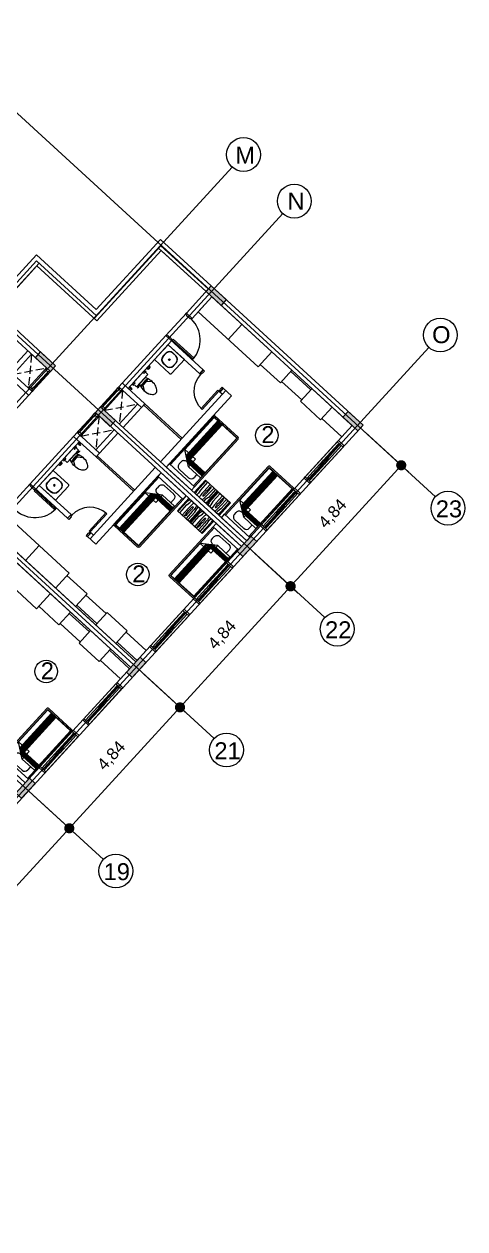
# Model space of a CAD drawing. Header units: metres. Extents: x 750 to 3116, y -341 to 1465.
# Drawn here: x 1652.26 to 1665.27, y 888.63 to 924.18 of the extents above; entities that cross this region are included whole.
import ezdxf
from ezdxf.enums import TextEntityAlignment as Align

# ---------------------------------------------------------------- set-up
doc = ezdxf.new("R2010")
doc.units = ezdxf.units.M
doc.linetypes.add('ACAD_ISO02W100', pattern=[15, 12, -3])
for name, color, linetype, lineweight in [('A-Door', 254, 'Continuous', 5), ('Bathroom Door', 252, 'Continuous', 5), ('Bathroom fur', 252, 'Continuous', 5), ('Centre Line', 7, 'Continuous', 13), ('Column', 50, 'Continuous', 20), ('Cutout', 153, 'Continuous', 5), ('Door', 253, 'Continuous', 5), ('Furniture', 44, 'Continuous', 5), ('GUIDE LINE', 7, 'Continuous', 5), ('Hatch', 251, 'Continuous', 5), ('Hidden line', 251, 'Continuous', 5), ('Inverted beam', 252, 'Continuous', 5), ('Railing', 190, 'Continuous', 5), ('S-DIM', 30, 'Continuous', 13), ('Wall ext', 20, 'Continuous', 18), ('WINDOW', 33, 'Continuous', 5)]:
    doc.layers.add(name, color=color, linetype=linetype, lineweight=lineweight)
doc.layers.add('Text', color=7, linetype='Continuous')
doc.styles.get("Standard").update_dxf_attribs({"font": 'arial.ttf'})
doc.styles.add('TEXT-DET', font='simplex.shx', dxfattribs={"width": 0.7})
doc.dimstyles.new('ISO-25', dxfattribs={"dimtxt": 2, "dimasz": 2, "dimexe": 1.25, "dimexo": 0.625, "dimgap": 1.5, "dimtad": 1, "dimtxsty": 'Standard', "dimblk": 'DOT', "dimcen": 1.5, "dimadec": 0, "dimazin": 0, "dimtfac": 1, "dimtmove": 0, "dimatfit": 3, "dimfxl": 0, "dimarcsym": 0})

# ---------------------------------------------------------------- blocks, each defined once
blk = doc.blocks.new('Water Closet')
at = {"layer": 'Bathroom fur', "linetype": 'ByBlock'}
for p, q in [((1886.152, 447.554), (1886.027, 447.644)), ((1886.152, 447.379), (1886.152, 447.554)), ((1886.217, 447.662), (1886.217, 447.713)), ((1886.239, 447.713), (1886.217, 447.713)), ((1886.217, 447.662), (1886.232, 447.625)), ((1886.232, 447.625), (1886.239, 447.625)), ((1886.239, 447.608), (1886.239, 447.713)), ((1886.239, 447.666), (1886.264, 447.666)), ((1886.239, 447.608), (1886.264, 447.608)), ((1886.256, 447.343), (1886.256, 447.59)), ((1886.264, 447.23), (1886.264, 447.703)), ((1886.407, 447.713), (1886.274, 447.713)), ((1886.39, 447.724), (1886.365, 447.724)), ((1886.365, 447.724), (1886.365, 447.715)), ((1886.39, 447.715), (1886.365, 447.715)), ((1886.387, 447.744), (1886.368, 447.744)), ((1886.368, 447.744), (1886.368, 447.724)), ((1886.387, 447.744), (1886.387, 447.724)), ((1886.39, 447.724), (1886.39, 447.715)), ((1886.416, 447.23), (1886.416, 447.703)), ((1886.152, 447.379), (1886.027, 447.288)), ((1886.407, 447.22), (1886.274, 447.22)), ((1886.365, 447.208), (1886.365, 447.218)), ((1886.39, 447.218), (1886.365, 447.218)), ((1886.39, 447.208), (1886.365, 447.208)), ((1886.368, 447.189), (1886.368, 447.208)), ((1886.387, 447.189), (1886.368, 447.189)), ((1886.387, 447.189), (1886.387, 447.208)), ((1886.39, 447.208), (1886.39, 447.218))]:
    blk.add_line(p, q, dxfattribs=at)
at = {"layer": 'Bathroom fur', "linetype": 'Continuous', "lineweight": -3}
for p, q in [((1886.331, 447.871), (1886.35, 447.871)), ((1886.331, 447.851), (1886.35, 447.851)), ((1886.364, 447.861), (1886.346, 447.861)), ((1886.364, 447.861), (1886.349, 447.87)), ((1886.364, 447.861), (1886.349, 447.853)), ((1886.364, 447.861), (1886.355, 447.877)), ((1886.364, 447.861), (1886.355, 447.846)), ((1886.364, 447.861), (1886.364, 447.879)), ((1886.364, 447.861), (1886.364, 447.879)), ((1886.364, 447.861), (1886.364, 447.879)), ((1886.364, 447.861), (1886.364, 447.879)), ((1886.364, 447.861), (1886.364, 447.879)), ((1886.364, 447.861), (1886.364, 447.879)), ((1886.364, 447.861), (1886.364, 447.879)), ((1886.364, 447.861), (1886.364, 447.879)), ((1886.364, 447.861), (1886.364, 447.879)), ((1886.364, 447.861), (1886.364, 447.879)), ((1886.364, 447.861), (1886.364, 447.879)), ((1886.364, 447.861), (1886.364, 447.879)), ((1886.364, 447.861), (1886.373, 447.877)), ((1886.364, 447.861), (1886.379, 447.87)), ((1886.364, 447.861), (1886.381, 447.861)), ((1886.364, 447.861), (1886.379, 447.853)), ((1886.364, 447.861), (1886.373, 447.846)), ((1886.364, 447.861), (1886.364, 447.844)), ((1886.378, 447.871), (1886.416, 447.871)), ((1886.378, 447.851), (1886.416, 447.851)), ((1886.416, 447.851), (1886.416, 447.871))]:
    blk.add_line(p, q, dxfattribs=at)
at = {"layer": 'Bathroom fur'}
for p, q in [((1886.356, 447.031), (1886.356, 447.081)), ((1886.366, 447.031), (1886.366, 447.081)), ((1886.416, 447.106), (1886.381, 447.106)), ((1886.416, 447.096), (1886.381, 447.096)), ((1886.416, 447.016), (1886.381, 447.016)), ((1886.416, 447.006), (1886.381, 447.006))]:
    blk.add_line(p, q, dxfattribs=at)
at = {"layer": 'Bathroom fur', "linetype": 'Continuous', "lineweight": -3}
blk.add_circle((1886.364, 447.861), 0.0175, dxfattribs=at)
at = {"layer": 'Bathroom fur', "linetype": 'ByBlock'}
for centre in [(1886.378, 447.669), (1886.378, 447.264)]:
    blk.add_circle(centre, 0.0123, dxfattribs=at)
for centre, radius, start, end in [((1885.835, 447.467), 0.119, 126.3794, 233.6206), ((1886.035, 447.208), 0.446, 109.2942, 127.2549), ((1886.017, 447.095), 0.55, 64.2321, 103.6755), ((1884.672, 447.479), 1.501, 353.4552, 5.5271), ((1885.552, 447.472), 0.65, 345.9276, 13.0204), ((1886.274, 447.703), 0.00987, 90, 180), ((1886.407, 447.703), 0.00987, 0, 90), ((1886.041, 447.728), 0.451, 232.2382, 250.1051), ((1886.017, 447.838), 0.55, 256.3245, 295.7679), ((1886.274, 447.23), 0.00987, 180, 270), ((1886.407, 447.23), 0.00987, 270, 0)]:
    blk.add_arc(centre, radius, start, end, dxfattribs=at)
at = {"layer": 'Bathroom fur', "linetype": 'Continuous', "lineweight": -3}
blk.add_arc((1886.331, 447.861), 0.01, 90.002, 270, dxfattribs=at)
at = {"layer": 'Bathroom fur'}
for centre, radius, start, end in [((1886.381, 447.081), 0.025, 90, 180), ((1886.381, 447.031), 0.025, 180, 270), ((1886.381, 447.081), 0.015, 90, 180), ((1886.381, 447.031), 0.015, 180, 270)]:
    blk.add_arc(centre, radius, start, end, dxfattribs=at)
at = {"layer": 'Bathroom fur', "style": 'TEXT-DET', "width": 0.6}
blk.add_text('1', height=0.06, dxfattribs=at).set_placement((1886.394, 447.07), align=Align.MIDDLE)
blk = doc.blocks.new('Bed')
at = {"layer": 'Furniture', "linetype": 'Continuous'}
for p, q in [((1878.327, 465.952), (1879.337, 465.952)), ((1878.327, 465.817), (1878.327, 465.952)), ((1879.337, 465.817), (1878.327, 465.817)), ((1878.327, 463.909), (1878.327, 465.817)), ((1878.367, 463.909), (1878.367, 465.817)), ((1878.642, 465.742), (1879.002, 465.742)), ((1879.297, 465.817), (1879.297, 463.909)), ((1879.337, 465.952), (1879.337, 465.817)), ((1879.337, 465.817), (1879.337, 463.909)), ((1878.377, 465.499), (1878.862, 465.499)), ((1878.377, 463.919), (1878.377, 465.499)), ((1878.962, 465.429), (1878.377, 465.429)), ((1878.992, 465.407), (1878.377, 465.407)), ((1879.022, 465.386), (1878.377, 465.386)), ((1879.052, 465.365), (1878.377, 465.365)), ((1879.082, 465.344), (1878.377, 465.344)), ((1879.112, 465.323), (1878.377, 465.323)), ((1878.525, 465.544), (1878.525, 465.624)), ((1878.862, 465.499), (1879.287, 465.199)), ((1878.862, 465.199), (1878.862, 465.499)), ((1878.962, 463.919), (1878.962, 465.429)), ((1879.002, 465.427), (1878.965, 465.427)), ((1878.992, 463.919), (1878.992, 465.407)), ((1879.022, 463.919), (1879.022, 465.386)), ((1879.052, 463.919), (1879.052, 465.365)), ((1879.082, 463.919), (1879.082, 465.344)), ((1879.112, 463.919), (1879.112, 465.323)), ((1879.12, 465.624), (1879.12, 465.544)), ((1879.142, 465.302), (1878.377, 465.302)), ((1879.287, 465.199), (1878.862, 465.199)), ((1879.142, 463.919), (1879.142, 465.302)), ((1879.287, 465.199), (1879.287, 463.919)), ((1879.297, 463.909), (1878.367, 463.909)), ((1879.287, 463.919), (1878.377, 463.919)), ((1879.297, 463.869), (1878.367, 463.869))]:
    blk.add_line(p, q, dxfattribs=at)
for centre, radius, start, end in [((1878.642, 465.624), 0.117, 90, 180), ((1879.002, 465.624), 0.117, 360, 90), ((1878.642, 465.544), 0.117, 180.0006, 202.5189), ((1879.002, 465.544), 0.117, 270, 0), ((1878.367, 463.909), 0.04, 180, 270), ((1879.297, 463.909), 0.04, 270, 0)]:
    blk.add_arc(centre, radius, start, end, dxfattribs=at)
blk = doc.blocks.new('Nightstand')
at = {"layer": 'Furniture'}
for p, q in [((1879.838, 464.54), (1879.838, 464.04)), ((1880.338, 464.54), (1879.838, 464.54)), ((1879.843, 464.535), (1879.843, 464.045)), ((1880.333, 464.535), (1879.843, 464.535)), ((1879.869, 464.442), (1879.871, 464.467)), ((1879.869, 464.045), (1879.869, 464.442)), ((1879.929, 464.358), (1879.951, 464.469)), ((1879.929, 464.045), (1879.929, 464.358)), ((1879.951, 464.469), (1879.951, 464.535)), ((1879.997, 464.32), (1879.991, 464.045)), ((1880.074, 464.444), (1880.068, 464.44)), ((1880.08, 464.44), (1880.074, 464.444)), ((1880.147, 464.32), (1880.147, 464.045)), ((1880.226, 464.469), (1880.226, 464.535)), ((1880.248, 464.358), (1880.226, 464.469)), ((1880.248, 464.045), (1880.248, 464.358)), ((1880.308, 464.442), (1880.305, 464.467)), ((1880.308, 464.045), (1880.308, 464.442)), ((1880.333, 464.045), (1880.333, 464.535)), ((1880.338, 464.04), (1880.338, 464.54)), ((1879.838, 464.04), (1880.338, 464.04)), ((1879.843, 464.045), (1880.333, 464.045)), ((1880.068, 464.081), (1880.074, 464.077)), ((1880.074, 464.077), (1880.08, 464.081))]:
    blk.add_line(p, q, dxfattribs=at)
for centre, radius, start, end in [((1880.021, 464.452), 0.15, 146.5657, 174.2856), ((1881.576, 464.32), 1.578, 174.0179, 180), ((1880.825, 464.399), 0.823, 170.5074, 174.0179), ((1880.715, 464.32), 0.664, 175.5997, 180), ((1880.715, 464.32), 0.664, 180, 184.4003), ((1880.395, 464.345), 0.343, 169.4757, 175.5997), ((1886.298, 464.381), 6.246, 181.0259, 182.4606), ((1880.197, 464.382), 0.142, 155.8434, 169.4757), ((1879.951, 464.382), 0.142, 10.5243, 24.1566), ((1879.753, 464.345), 0.343, 4.4003, 10.5243), ((1873.85, 464.381), 6.246, 357.5394, 358.9741), ((1879.433, 464.32), 0.664, 0, 4.4003), ((1879.433, 464.32), 0.664, 355.5997, 0), ((1879.315, 464.399), 0.828, 5.9821, 9.4446), ((1878.564, 464.32), 1.583, 0, 5.9821), ((1880.156, 464.452), 0.15, 5.7144, 33.4343), ((1880.197, 464.139), 0.142, 190.5243, 204.1566), ((1879.951, 464.139), 0.142, 335.8434, 349.4757)]:
    blk.add_arc(centre, radius, start, end, dxfattribs=at)
blk = doc.blocks.new('Wash bashin')
at = {"layer": 'Bathroom fur', "ltscale": 0.35}
for p, q in [((1884.067, 437.333), (1884.067, 437.883)), ((1884.117, 437.933), (1884.717, 437.933)), ((1884.717, 437.333), (1884.717, 437.933)), ((1884.067, 437.333), (1884.717, 437.333))]:
    blk.add_line(p, q, dxfattribs=at)
at = {"layer": 'Bathroom fur'}
for p, q in [((1884.177, 437.568), (1884.177, 437.688)), ((1884.185, 437.568), (1884.185, 437.688)), ((1884.327, 437.838), (1884.447, 437.838)), ((1884.327, 437.83), (1884.447, 437.83)), ((1884.589, 437.688), (1884.589, 437.568)), ((1884.597, 437.688), (1884.597, 437.568)), ((1884.447, 437.426), (1884.327, 437.426)), ((1884.447, 437.418), (1884.327, 437.418))]:
    blk.add_line(p, q, dxfattribs=at)
blk.add_circle((1884.392, 437.633), 0.0225, dxfattribs=at)
at = {"layer": 'Bathroom fur', "ltscale": 0.35}
blk.add_arc((1884.117, 437.883), 0.05, 90, 180, dxfattribs=at)
at = {"layer": 'Bathroom fur'}
for centre, radius, start, end in [((1884.327, 437.688), 0.15, 90, 180), ((1884.327, 437.688), 0.142, 90, 180), ((1884.447, 437.688), 0.15, 0, 90), ((1884.447, 437.688), 0.142, 0, 90), ((1884.327, 437.568), 0.15, 180, 270), ((1884.327, 437.568), 0.142, 180, 270), ((1884.447, 437.568), 0.15, 270, 0), ((1884.447, 437.568), 0.142, 270, 0)]:
    blk.add_arc(centre, radius, start, end, dxfattribs=at)
blk = doc.blocks.new('Door 900')
at = {"layer": 'A-Door'}
for points in [[(29934124, 12198491), (29934164, 12198491), (29934164, 12198476), (29934239, 12198476), (29934314, 12198476), (29934314, 12198491), (29934354, 12198491), (29934354, 12198524), (29934239, 12198524), (29934124, 12198524)], [(29934164, 12197672), (29934314, 12197672), (29934314, 12197658), (29934354, 12197658), (29934354, 12197624), (29934239, 12197624), (29934124, 12197624), (29934124, 12197658), (29934164, 12197658)]]:
    blk.add_lwpolyline(points, close=True, dxfattribs=at)
blk.add_lwpolyline([(29935187, 12197658), (29934354, 12197658), (29934354, 12197698), (29935185, 12197698)], dxfattribs=at)
blk.add_arc((29934327, 12197631), 860, 1.7769, 88.2024, dxfattribs=at)
blk = doc.blocks.new('Door1')
at = {"layer": 'Bathroom Door'}
for p, q in [((1900.586, 444.886), (1899.856, 444.886)), ((1900.586, 444.846), (1899.857, 444.846))]:
    blk.add_line(p, q, dxfattribs=at)
for points in [[(1900.736, 444.921), (1900.586, 444.921), (1900.586, 444.886), (1900.636, 444.886), (1900.636, 444.871), (1900.736, 444.871), (1900.736, 444.921)], [(1900.586, 444.886), (1900.586, 444.846)], [(1900.736, 444.121), (1900.586, 444.121), (1900.586, 444.156), (1900.636, 444.156), (1900.636, 444.171), (1900.736, 444.171), (1900.736, 444.121)]]:
    blk.add_lwpolyline(points, dxfattribs=at)
blk.add_arc((1900.586, 444.886), 0.73, 180, 270, dxfattribs=at)
blk = doc.blocks.new('WINODO1')
at = {"layer": 'WINDOW', "linetype": 'Continuous'}
for p, q in [((2471212540, 936769700), (2471212491, 936769700)), ((2471212491, 936769700), (2471212491, 936769470)), ((2471212540, 936769470), (2471212491, 936769470)), ((2471212540, 936769700), (2471212540, 936769470)), ((2471213991, 936769700), (2471213943, 936769700)), ((2471213943, 936769700), (2471213943, 936769470)), ((2471213991, 936769470), (2471213943, 936769470)), ((2471213991, 936769700), (2471213991, 936769470))]:
    blk.add_line(p, q, dxfattribs=at)
at = {"layer": 'WINDOW'}
for p, q in [((2471212540, 936769700), (2471213943, 936769700)), ((2471213241, 936769537), (2471212540, 936769537)), ((2471212540, 936769470), (2471213943, 936769470)), ((2471212588, 936769633), (2471213217, 936769633)), ((2471212588, 936769585), (2471213217, 936769585)), ((2471213193, 936769561), (2471213089, 936769561)), ((2471213241, 936769633), (2471213943, 936769633)), ((2471213266, 936769585), (2471213895, 936769585)), ((2471213266, 936769537), (2471213895, 936769537)), ((2471213290, 936769609), (2471213394, 936769609))]:
    blk.add_line(p, q, dxfattribs=at)
at = {"layer": 'WINDOW', "color": 4}
blk.add_line((2471212588, 936769609), (2471213217, 936769609), dxfattribs=at)
at = {"layer": 'WINDOW', "color": 4, "true_color": 0x1fffff}
blk.add_line((2471213266, 936769561), (2471213895, 936769561), dxfattribs=at)
at = {"layer": 'WINDOW'}
for points in [[(2471212540, 936769585), (2471212588, 936769585), (2471212588, 936769633), (2471212540, 936769633)], [(2471213076, 936769561), (2471213089, 936769568), (2471213089, 936769554)], [(2471213217, 936769585), (2471213266, 936769585), (2471213266, 936769633), (2471213217, 936769633)], [(2471213217, 936769537), (2471213266, 936769537), (2471213266, 936769585), (2471213217, 936769585)], [(2471213406, 936769609), (2471213394, 936769616), (2471213394, 936769602)], [(2471213895, 936769537), (2471213943, 936769537), (2471213943, 936769585), (2471213895, 936769585)]]:
    blk.add_lwpolyline(points, close=True, dxfattribs=at)
blk = doc.blocks.new('700mm Door')
at = {"layer": 'Door'}
for points in [[(11493508.327, 4446107.926), (11493508.287, 4446107.926), (11493508.287, 4446107.776), (11493508.344, 4446107.776), (11493508.344, 4446107.868), (11493508.344, 4446107.88), (11493508.327, 4446107.88)], [(11493508.327, 4446107.88), (11493508.413, 4446107.88), (11493508.413, 4446107.926), (11493508.327, 4446107.926)], [(11493508.413, 4446107.891), (11493508.961, 4446107.891), (11493508.961, 4446107.914), (11493508.413, 4446107.914)], [(11493509.047, 4446107.88), (11493508.961, 4446107.88), (11493508.961, 4446107.926), (11493509.047, 4446107.926)], [(11493509.047, 4446107.926), (11493509.047, 4446107.88), (11493509.03, 4446107.88), (11493509.03, 4446107.868), (11493509.03, 4446107.776), (11493509.087, 4446107.776), (11493509.087, 4446107.926)]]:
    blk.add_lwpolyline(points, close=True, dxfattribs=at)
at = {"layer": 'Door', "color": 1}
blk.add_lwpolyline([(11493508.413, 4446107.88), (11493508.961, 4446107.88), (11493508.961, 4446107.926), (11493508.413, 4446107.926)], close=True, dxfattribs=at)
blk = doc.blocks.new('_Dot')
at = {"color": 0, "linetype": 'ByBlock', "lineweight": -2}
blk.add_line((-0.5, 0), (-1, 0), dxfattribs=at)
at = {"color": 0, "linetype": 'ByBlock', "const_width": 0.5}
blk.add_lwpolyline([(-0.25, 0, 1), (0.25, 0, 1)], format="xyb", close=True, dxfattribs=at)
blk = doc.blocks.new('*D125')
at = {"layer": 'Defpoints', "color": 0, "transparency": 16777216}
for p in [(1652.3, 901.634), (1653.591, 900.451), (1649.031, 898.065)]:
    blk.add_point(p, dxfattribs=at)
at = {"layer": 'S-DIM', "color": 0, "lineweight": -2, "transparency": 16777216}
for p, q in [((1652.521, 901.431), (1653.812, 900.248)), ((1650.525, 897.103), (1653.388, 900.23)), ((1649.252, 897.863), (1650.544, 896.68))]:
    blk.add_line(p, q, dxfattribs=at)
at = {"layer": 'S-DIM', "color": 0, "lineweight": -2, "transparency": 16777216, "xscale": 0.3, "yscale": 0.3, "zscale": 0.3}
for p, rotation in [((1653.591, 900.451), 47.5109695033126), ((1650.322, 896.882), 227.5109695033126)]:
    blk.add_blockref('_Dot', p, dxfattribs=dict(at, rotation=rotation))
at = {"layer": 'S-DIM', "color": 0, "transparency": 16777216, "insert": (1651.58, 899.011), "char_height": 0.35, "attachment_point": 5, "rotation": 47.511}
blk.add_mtext('4,84', dxfattribs=at)
blk = doc.blocks.new('*D126')
at = {"layer": 'Defpoints', "color": 0, "transparency": 16777216}
for p in [(1655.568, 905.202), (1656.86, 904.019), (1652.3, 901.634)]:
    blk.add_point(p, dxfattribs=at)
at = {"layer": 'S-DIM', "color": 0, "lineweight": -2, "transparency": 16777216}
for p, q in [((1655.789, 905), (1657.081, 903.817)), ((1653.794, 900.672), (1656.657, 903.798)), ((1652.521, 901.431), (1653.812, 900.248))]:
    blk.add_line(p, q, dxfattribs=at)
at = {"layer": 'S-DIM', "color": 0, "lineweight": -2, "transparency": 16777216, "xscale": 0.3, "yscale": 0.3, "zscale": 0.3}
for p, rotation in [((1656.86, 904.019), 47.51096949449835), ((1653.591, 900.451), 227.5109694944983)]:
    blk.add_blockref('_Dot', p, dxfattribs=dict(at, rotation=rotation))
at = {"layer": 'S-DIM', "color": 0, "transparency": 16777216, "insert": (1654.849, 902.58), "char_height": 0.35, "attachment_point": 5, "rotation": 47.511}
blk.add_mtext('4,84', dxfattribs=at)
blk = doc.blocks.new('*D127')
at = {"layer": 'Defpoints', "color": 0, "transparency": 16777216}
for p in [(1658.837, 908.771), (1660.128, 907.588), (1655.568, 905.202)]:
    blk.add_point(p, dxfattribs=at)
at = {"layer": 'S-DIM', "color": 0, "lineweight": -2, "transparency": 16777216}
for p, q in [((1659.058, 908.568), (1660.35, 907.385)), ((1657.062, 904.241), (1659.926, 907.367)), ((1655.789, 905), (1657.081, 903.817))]:
    blk.add_line(p, q, dxfattribs=at)
at = {"layer": 'S-DIM', "color": 0, "lineweight": -2, "transparency": 16777216, "xscale": 0.3, "yscale": 0.3, "zscale": 0.3}
for p, rotation in [((1660.128, 907.588), 47.51097009804521), ((1656.86, 904.019), 227.5109700980452)]:
    blk.add_blockref('_Dot', p, dxfattribs=dict(at, rotation=rotation))
at = {"layer": 'S-DIM', "color": 0, "transparency": 16777216, "insert": (1658.118, 906.148), "char_height": 0.35, "attachment_point": 5, "rotation": 47.511}
blk.add_mtext('4,84', dxfattribs=at)
blk = doc.blocks.new('*D128')
at = {"layer": 'Defpoints', "color": 0, "transparency": 16777216}
for p in [(1662.106, 912.339), (1663.391, 911.162), (1658.837, 908.771)]:
    blk.add_point(p, dxfattribs=at)
at = {"layer": 'S-DIM', "color": 0, "lineweight": -2, "transparency": 16777216}
for p, q in [((1662.327, 912.137), (1663.612, 910.959)), ((1660.325, 907.815), (1663.188, 910.941)), ((1659.058, 908.568), (1660.343, 907.391))]:
    blk.add_line(p, q, dxfattribs=at)
at = {"layer": 'S-DIM', "color": 0, "lineweight": -2, "transparency": 16777216, "xscale": 0.3, "yscale": 0.3, "zscale": 0.3}
for p, rotation in [((1663.391, 911.162), 47.51096950467895), ((1660.122, 907.594), 227.5109695046789)]:
    blk.add_blockref('_Dot', p, dxfattribs=dict(at, rotation=rotation))
at = {"layer": 'S-DIM', "color": 0, "transparency": 16777216, "insert": (1661.38, 909.723), "char_height": 0.35, "attachment_point": 5, "rotation": 47.511}
blk.add_mtext('4,84', dxfattribs=at)

msp = doc.modelspace()

# ---------------------------------------------------------------- hatches: boundary and pattern name
at = {"layer": 'Hatch', "transparency": 33554687}
h = msp.add_hatch(color=256, dxfattribs=at)
h.dxf.hatch_style = 1
h.paths.add_polyline_path([(1646.175, 894.777), (1646.005, 894.932), (1645.846, 894.759), (1645.755, 894.659), (1645.6, 894.49), (1645.769, 894.334)])
h.paths.add_polyline_path([(1649.318, 898.209), (1649.149, 898.364), (1648.743, 897.922), (1648.913, 897.766)])
h.paths.add_polyline_path([(1652.587, 901.777), (1652.417, 901.933), (1652.384, 901.896), (1652.292, 901.796), (1652.012, 901.49), (1652.182, 901.335)])
h.paths.add_polyline_path([(1655.856, 905.346), (1655.686, 905.501), (1655.281, 905.059), (1655.45, 904.903)])
h.paths.add_polyline_path([(1659.124, 908.914), (1658.955, 909.07), (1658.549, 908.627), (1658.719, 908.472)])
h.paths.add_polyline_path([(1661.826, 912.752), (1661.67, 912.582), (1662.113, 912.177), (1662.268, 912.346)])
h.paths.add_polyline_path([(1657.785, 916.453), (1657.629, 916.284), (1658.072, 915.878), (1658.227, 916.048)])
h.paths.add_polyline_path([(1654.516, 912.885), (1654.361, 912.715), (1654.471, 912.614), (1654.803, 912.31), (1654.958, 912.479)])
h.paths.add_polyline_path([(1652.746, 914.506), (1652.591, 914.336), (1653.033, 913.931), (1653.189, 914.1)])
h.paths.add_polyline_path([(1651.542, 909.297), (1651.372, 909.453), (1650.967, 909.01), (1651.137, 908.855)])
h.paths.add_polyline_path([(1650.045, 910.668), (1649.875, 910.824), (1649.47, 910.381), (1649.64, 910.226)])
h.paths.add_polyline_path([(1647.979, 905.748), (1647.823, 905.578), (1647.934, 905.477), (1648.266, 905.173), (1648.421, 905.342)])
h.paths.add_polyline_path([(1646.541, 907.065), (1646.209, 907.369), (1646.053, 907.199), (1646.496, 906.794), (1646.651, 906.963)])
h.paths.add_polyline_path([(1645.004, 902.16), (1644.835, 902.315), (1644.43, 901.873), (1644.599, 901.718)])
h.paths.add_polyline_path([(1643.632, 903.668), (1643.463, 903.823), (1643.058, 903.381), (1643.227, 903.225)])
h.paths.add_polyline_path([(1641.441, 898.611), (1641.286, 898.441), (1641.728, 898.036), (1641.884, 898.205)])
h.paths.add_polyline_path([(1640.114, 899.826), (1639.944, 899.982), (1639.539, 899.539), (1639.709, 899.384)])
h.paths.add_polyline_path([(1636.735, 896.359), (1636.403, 896.663), (1636.247, 896.493), (1636.69, 896.088), (1636.845, 896.258)])
h.paths.add_polyline_path([(1631.152, 901.975), (1630.982, 902.13), (1630.577, 901.688), (1630.746, 901.532)])
h.paths.add_polyline_path([(1634.17, 905.27), (1634.001, 905.426), (1633.595, 904.983), (1633.765, 904.828)])
h.paths.add_polyline_path([(1637.689, 909.112), (1637.519, 909.267), (1637.114, 908.825), (1637.284, 908.669)])
h.paths.add_polyline_path([(1640.833, 912.544), (1640.663, 912.699), (1640.258, 912.257), (1640.427, 912.101), (1640.461, 912.138), (1640.552, 912.238)])
h.paths.add_polyline_path([(1644.101, 916.112), (1643.932, 916.268), (1643.527, 915.825), (1643.696, 915.67)])
h.paths.add_polyline_path([(1646.999, 919.275), (1647.09, 919.375), (1647.245, 919.545), (1647.076, 919.7), (1646.67, 919.257), (1646.84, 919.102)])
h.paths.add_polyline_path([(1636.008, 916.712), (1635.839, 916.868), (1635.433, 916.425), (1635.603, 916.27)])
h.paths.add_polyline_path([(1631.525, 920.819), (1631.369, 920.649), (1631.48, 920.548), (1631.812, 920.244), (1631.967, 920.414)])
h.paths.add_polyline_path([(1628.676, 917.368), (1628.506, 917.523), (1628.101, 917.081), (1628.27, 916.925)])
h.paths.add_polyline_path([(1632.989, 913.417), (1632.82, 913.572), (1632.415, 913.129), (1632.584, 912.974)])
h.paths.add_polyline_path([(1629.471, 909.575), (1629.301, 909.73), (1628.896, 909.288), (1629.066, 909.133)])
h.paths.add_polyline_path([(1624.987, 913.682), (1624.832, 913.512), (1625.274, 913.107), (1625.43, 913.277)])
h.paths.add_polyline_path([(1626.327, 906.143), (1626.157, 906.298), (1626.124, 906.262), (1626.032, 906.162), (1625.752, 905.856), (1625.922, 905.701)])
h.paths.add_polyline_path([(1621.719, 910.113), (1621.563, 909.944), (1621.674, 909.842), (1622.006, 909.538), (1622.161, 909.708)])
h.paths.add_polyline_path([(1619.949, 911.734), (1619.794, 911.565), (1620.236, 911.16), (1620.391, 911.329), (1620.281, 911.43)])
h.paths.add_polyline_path([(1623.218, 915.303), (1623.062, 915.133), (1623.505, 914.728), (1623.66, 914.898)])
h.paths.add_polyline_path([(1626.486, 918.871), (1626.331, 918.702), (1626.773, 918.297), (1626.929, 918.466)])
h.paths.add_polyline_path([(1622.117, 922.874), (1621.962, 922.704), (1622.404, 922.299), (1622.56, 922.468)])
h.paths.add_polyline_path([(1619.143, 919.286), (1618.973, 919.441), (1618.568, 918.999), (1618.738, 918.844)])
h.paths.add_polyline_path([(1615.874, 915.718), (1615.705, 915.873), (1615.299, 915.43), (1615.469, 915.275)])
h.paths.add_polyline_path([(1612.731, 912.285), (1612.561, 912.441), (1612.156, 911.998), (1612.325, 911.843)])
h.paths.add_polyline_path([(1617.373, 908.033), (1617.203, 908.189), (1616.798, 907.746), (1616.967, 907.591)])
h.paths.add_polyline_path([(1618.745, 906.526), (1618.575, 906.681), (1618.17, 906.239), (1618.339, 906.083)])
h.paths.add_polyline_path([(1623.058, 902.574), (1622.889, 902.73), (1622.483, 902.287), (1622.653, 902.132)])
h.paths.add_polyline_path([(1619.915, 899.142), (1619.745, 899.298), (1619.34, 898.855), (1619.509, 898.7)])
h.paths.add_polyline_path([(1615.181, 902.976), (1615.026, 902.807), (1615.468, 902.401), (1615.624, 902.571)])
h.paths.add_polyline_path([(1613.411, 904.597), (1613.256, 904.428), (1613.699, 904.022), (1613.854, 904.192)])
h.paths.add_polyline_path([(1609.042, 908.599), (1608.887, 908.43), (1609.329, 908.025), (1609.485, 908.194)])
h.paths.add_polyline_path([(1610.143, 901.029), (1609.987, 900.859), (1610.43, 900.454), (1610.585, 900.624)])
h.paths.add_polyline_path([(1607.566, 897.328), (1607.397, 897.483), (1606.992, 897.041), (1607.161, 896.885)])
h.paths.add_polyline_path([(1602.924, 901.58), (1602.755, 901.735), (1602.35, 901.293), (1602.519, 901.137)])
h.paths.add_polyline_path([(1604.823, 912.966), (1604.653, 913.121), (1604.495, 912.948), (1604.403, 912.849), (1604.248, 912.679), (1604.418, 912.524)])
h.paths.add_polyline_path([(1607.842, 916.262), (1607.672, 916.417), (1607.267, 915.975), (1607.436, 915.819)])
h.paths.add_polyline_path([(1603.528, 920.213), (1603.358, 920.368), (1602.953, 919.926), (1603.123, 919.771)])
h.paths.add_polyline_path([(1600.09, 916.8), (1599.934, 916.63), (1600.377, 916.225), (1600.532, 916.395)])
h.paths.add_polyline_path([(1602.031, 921.584), (1601.861, 921.74), (1601.456, 921.297), (1601.626, 921.142)])
h.paths.add_polyline_path([(1596.087, 927.028), (1595.918, 927.184), (1595.513, 926.741), (1595.682, 926.586)])
h.paths.add_polyline_path([(1592.944, 923.596), (1592.774, 923.752), (1592.369, 923.309), (1592.538, 923.154)])
h.paths.add_polyline_path([(1598.32, 918.421), (1598.164, 918.251), (1598.607, 917.846), (1598.762, 918.016)])
h.paths.add_polyline_path([(1595.619, 914.584), (1595.449, 914.739), (1595.044, 914.297), (1595.213, 914.141)])
h.paths.add_polyline_path([(1589.675, 920.028), (1589.505, 920.183), (1589.1, 919.741), (1589.27, 919.585)])
h.paths.add_polyline_path([(1586.406, 916.459), (1586.237, 916.615), (1585.831, 916.172), (1586.001, 916.017)])
h.paths.add_polyline_path([(1592.225, 910.879), (1591.782, 911.284), (1591.627, 911.114), (1592.07, 910.709)])
h.paths.add_polyline_path([(1593.995, 909.258), (1593.552, 909.663), (1593.397, 909.493), (1593.839, 909.088)])
h.paths.add_polyline_path([(1596.821, 913.231), (1596.666, 913.062), (1597.108, 912.657), (1597.263, 912.826)])
h.paths.add_polyline_path([(1601.304, 909.125), (1601.135, 909.28), (1600.729, 908.838), (1600.899, 908.682)])
h.paths.add_polyline_path([(1598.161, 905.693), (1597.991, 905.848), (1597.586, 905.405), (1597.755, 905.25)])
h.paths.add_polyline_path([(1594.892, 902.124), (1594.722, 902.279), (1594.317, 901.837), (1594.487, 901.682)])
h.paths.add_polyline_path([(1590.578, 906.075), (1590.408, 906.231), (1590.003, 905.788), (1590.173, 905.633)])
h.paths.add_polyline_path([(1589.081, 907.447), (1588.912, 907.602), (1588.506, 907.159), (1588.676, 907.004)])
h.paths.add_polyline_path([(1583.138, 912.891), (1582.968, 913.046), (1582.563, 912.604), (1582.732, 912.448)])
h.paths.add_polyline_path([(1579.869, 909.322), (1579.699, 909.477), (1579.294, 909.035), (1579.464, 908.88)])
h.paths.add_polyline_path([(1585.245, 904.147), (1585.09, 903.977), (1585.532, 903.572), (1585.687, 903.742)])
h.paths.add_polyline_path([(1587.015, 902.526), (1586.859, 902.356), (1587.302, 901.951), (1587.457, 902.121)])
h.paths.add_polyline_path([(1582.669, 900.446), (1582.499, 900.601), (1582.094, 900.159), (1582.263, 900.003)])
h.paths.add_polyline_path([(1576.725, 905.89), (1576.556, 906.045), (1576.15, 905.603), (1576.32, 905.448)])
h.paths.add_polyline_path([(1591.748, 898.692), (1591.579, 898.847), (1591.42, 898.674), (1591.329, 898.574), (1591.173, 898.405), (1591.343, 898.249)])
h.paths.add_polyline_path([(1561.743, 900.657), (1561.574, 900.813), (1561.169, 900.37), (1561.339, 900.215)])
h.paths.add_polyline_path([(1566.286, 905.63), (1566.116, 905.785), (1565.712, 905.342), (1565.882, 905.187)])
h.paths.add_polyline_path([(1570.833, 910.605), (1570.663, 910.76), (1570.258, 910.317), (1570.428, 910.162)])
h.paths.add_polyline_path([(1575.254, 915.444), (1574.811, 915.849), (1574.656, 915.679), (1575.099, 915.275)])
h.paths.add_polyline_path([(1579.283, 920.744), (1579.128, 920.574), (1579.571, 920.169), (1579.726, 920.339)])
h.paths.add_polyline_path([(1568.934, 921.47), (1568.764, 921.625), (1568.36, 921.182), (1568.529, 921.027)])
h.paths.add_polyline_path([(1564.388, 916.494), (1564.218, 916.649), (1563.813, 916.206), (1563.983, 916.051)])
h.paths.add_polyline_path([(1559.841, 911.518), (1559.672, 911.673), (1559.267, 911.23), (1559.437, 911.075)])
h.paths.add_polyline_path([(1557.524, 908.982), (1557.211, 909.269), (1557.211, 909.269), (1557.196, 909.283), (1557.081, 909.387), (1556.926, 909.217), (1557.369, 908.813)])
h.paths.add_polyline_path([(1555.295, 906.542), (1555.125, 906.698), (1554.721, 906.255), (1554.89, 906.099)])
h.paths.add_polyline_path([(1552.096, 913.942), (1551.941, 913.772), (1551.941, 913.772), (1552.384, 913.368), (1552.539, 913.538)])
h.paths.add_polyline_path([(1554.583, 916.323), (1554.413, 916.478), (1554.008, 916.035), (1554.178, 915.88)])
h.paths.add_polyline_path([(1559.129, 921.299), (1558.959, 921.454), (1558.555, 921.011), (1558.724, 920.856)])
h.paths.add_polyline_path([(1563.675, 926.275), (1563.506, 926.43), (1563.101, 925.987), (1563.271, 925.832)])
h.paths.add_polyline_path([(1567.853, 931.188), (1567.698, 931.018), (1568.141, 930.613), (1568.296, 930.783)])

# ---------------------------------------------------------------- linework, layer by layer
at = {"layer": 'Bathroom fur'}
for p, q in [((1655.788, 912.94), (1656.894, 911.927)), ((1655.821, 912.977), (1656.927, 911.964)), ((1654.416, 911.443), (1655.523, 910.43)), ((1654.383, 911.407), (1655.489, 910.393))]:
    msp.add_line(p, q, dxfattribs=at)
at = {"layer": 'Centre Line', "color": 30, "true_color": 0xf26722}
for p, q in [((1654.597, 899.53), (1623.096, 928.384)), ((1664.403, 910.235), (1648.054, 925.21)), ((1661.134, 906.667), (1644.786, 921.641)), ((1658.399, 919.959), (1634.579, 893.954)), ((1659.896, 918.588), (1636.076, 892.582)), ((1657.865, 903.098), (1641.517, 918.073)), ((1664.21, 914.636), (1640.389, 888.631))]:
    msp.add_line(p, q, dxfattribs=at)
for centre in [(1658.737, 920.328), (1660.234, 918.956), (1664.547, 915.005), (1664.771, 909.898), (1661.503, 906.329), (1658.234, 902.761), (1654.965, 899.192)]:
    msp.add_circle(centre, 0.5, dxfattribs=at)
at = {"layer": 'Column'}
for points in [[(1657.785, 916.453), (1658.227, 916.048), (1658.072, 915.878), (1657.629, 916.284), (1657.785, 916.453)], [(1652.746, 914.506), (1653.189, 914.1), (1653.033, 913.931), (1652.591, 914.336), (1652.746, 914.506)], [(1654.516, 912.885), (1654.958, 912.479), (1654.803, 912.31), (1654.361, 912.715), (1654.516, 912.885)], [(1661.826, 912.752), (1662.268, 912.346), (1662.113, 912.177), (1661.67, 912.582), (1661.826, 912.752)], [(1658.549, 908.627), (1658.955, 909.07), (1659.124, 908.914), (1658.719, 908.472), (1658.549, 908.627)], [(1655.281, 905.059), (1655.686, 905.501), (1655.856, 905.346), (1655.45, 904.903), (1655.281, 905.059)], [(1652.012, 901.49), (1652.417, 901.933), (1652.587, 901.777), (1652.182, 901.335), (1652.012, 901.49)]]:
    msp.add_lwpolyline(points, dxfattribs=at)
at = {"layer": 'Cutout', "linetype": 'ACAD_ISO02W100', "ltscale": 0.02}
for p, q in [((1652.48, 914.437), (1652.382, 913.442)), ((1651.94, 913.848), (1652.923, 914.032)), ((1655.167, 913.373), (1655.069, 912.378)), ((1654.627, 912.783), (1655.609, 912.968)), ((1654.471, 912.614), (1654.373, 911.619)), ((1653.931, 912.024), (1654.914, 912.208))]:
    msp.add_line(p, q, dxfattribs=at)
at = {"layer": 'Furniture'}
for p, q in [((1657.394, 915.686), (1659.163, 914.065)), ((1651.822, 909.603), (1653.592, 907.982)), ((1650.856, 908.549), (1652.626, 906.928))]:
    msp.add_line(p, q, dxfattribs=at)
for points in [[(1661.943, 912.332), (1657.799, 916.128), (1657.394, 915.686)], [(1658.279, 914.875), (1658.684, 915.318)], [(1659.163, 914.065), (1659.569, 914.507)], [(1659.231, 914.138), (1659.825, 913.595), (1660.162, 913.963)], [(1660.129, 913.927), (1660.722, 913.383)], [(1659.858, 913.632), (1660.452, 913.088)], [(1660.756, 913.42), (1660.418, 913.051), (1661.012, 912.507), (1661.35, 912.876)], [(1661.046, 912.544), (1661.639, 912), (1661.943, 912.332)], [(1655.561, 905.365), (1651.417, 909.161), (1651.822, 909.603)], [(1655.406, 905.195), (1651.262, 908.991), (1650.856, 908.549)], [(1652.707, 908.793), (1652.302, 908.35)], [(1653.592, 907.982), (1653.187, 907.54)], [(1653.524, 907.908), (1654.118, 907.365), (1653.78, 906.996)], [(1652.626, 906.928), (1653.031, 907.37)], [(1654.084, 907.328), (1654.678, 906.784)], [(1652.694, 907.001), (1653.287, 906.458), (1653.625, 906.826)], [(1653.814, 907.033), (1654.408, 906.489)], [(1654.374, 906.452), (1654.712, 906.821), (1655.305, 906.277), (1654.967, 905.908)], [(1653.321, 906.495), (1653.915, 905.951)], [(1653.591, 906.789), (1654.185, 906.246)], [(1654.219, 906.283), (1653.881, 905.914), (1654.474, 905.37), (1654.812, 905.739)], [(1655.271, 906.24), (1655.865, 905.697), (1655.561, 905.365)], [(1655.001, 905.945), (1655.595, 905.402)], [(1654.508, 905.407), (1655.102, 904.863), (1655.406, 905.195)], [(1654.778, 905.702), (1655.372, 905.158), (1655.406, 905.195)]]:
    msp.add_lwpolyline(points, dxfattribs=at)
at = {"layer": 'GUIDE LINE'}
for centre in [(1659.425, 912.045), (1655.614, 907.938), (1652.912, 905.076)]:
    msp.add_circle(centre, 0.333, dxfattribs=at)
at = {"layer": 'Hidden line'}
for p, q in [((1656.441, 914.986), (1657.049, 915.65)), ((1652.923, 914.032), (1652.382, 913.442)), ((1653.033, 913.931), (1652.493, 913.341)), ((1655.056, 913.475), (1654.516, 912.885)), ((1655.167, 913.373), (1654.627, 912.783)), ((1654.361, 912.715), (1653.82, 912.125)), ((1654.471, 912.614), (1653.931, 912.024)), ((1651.827, 909.95), (1652.436, 910.613))]:
    msp.add_line(p, q, dxfattribs=at)
at = {"layer": 'Inverted beam'}
msp.add_lwpolyline([(1651.249, 915.877), (1652.62, 917.374), (1654.39, 915.753), (1656.288, 917.824), (1657.785, 916.453), (1657.629, 916.284), (1656.302, 917.499), (1654.404, 915.428), (1652.635, 917.049), (1651.419, 915.722), (1651.249, 915.877)], dxfattribs=at)
at = {"layer": 'Railing'}
for p, q in [((1654.331, 915.495), (1656.296, 917.641)), ((1654.404, 915.428), (1656.302, 917.499)), ((1656.228, 917.567), (1657.629, 916.284)), ((1656.296, 917.641), (1657.697, 916.357)), ((1651.345, 915.789), (1652.628, 917.19)), ((1651.419, 915.722), (1652.702, 917.123)), ((1654.398, 915.569), (1652.628, 917.19)), ((1654.404, 915.428), (1652.635, 917.049))]:
    msp.add_line(p, q, dxfattribs=at)
at = {"layer": 'Wall ext'}
for p, q in [((1653.189, 914.1), (1647.076, 919.7)), ((1653.033, 913.931), (1647.09, 919.375)), ((1657.049, 915.65), (1657.785, 916.453)), ((1657.785, 916.453), (1662.268, 912.346)), ((1657.219, 915.495), (1657.799, 916.128)), ((1662.113, 912.177), (1657.629, 916.284)), ((1657.219, 915.495), (1657.049, 915.65)), ((1656.441, 914.986), (1655.056, 913.475)), ((1655.327, 913.43), (1656.611, 914.831)), ((1657.547, 913.973), (1656.441, 914.986)), ((1657.446, 913.862), (1656.509, 914.72)), ((1651.728, 913.838), (1652.37, 914.539)), ((1651.94, 913.848), (1652.48, 914.437)), ((1651.829, 913.949), (1652.493, 913.341)), ((1653.189, 914.1), (1653.033, 913.931)), ((1657.446, 913.862), (1657.547, 913.973)), ((1651.728, 913.838), (1652.392, 913.23)), ((1655.821, 912.977), (1655.158, 913.585)), ((1652.493, 913.341), (1651.108, 911.829)), ((1655.72, 912.867), (1655.056, 913.475)), ((1656.286, 911.264), (1658.211, 913.365)), ((1658.036, 913.322), (1658.137, 913.433)), ((1658.109, 913.255), (1658.036, 913.322)), ((1658.38, 913.21), (1658.137, 913.433)), ((1654.516, 912.885), (1654.361, 912.715)), ((1654.516, 912.885), (1658.83, 908.933)), ((1655.069, 912.378), (1655.609, 912.968)), ((1655.18, 912.277), (1655.821, 912.977)), ((1656.455, 911.108), (1658.38, 913.21)), ((1654.361, 912.715), (1658.674, 908.764)), ((1645.769, 894.334), (1662.268, 912.346)), ((1654.373, 911.619), (1654.914, 912.208)), ((1658.83, 908.933), (1661.943, 912.332)), ((1653.82, 912.125), (1652.436, 910.613)), ((1653.889, 911.859), (1652.605, 910.458)), ((1654.383, 911.407), (1653.719, 912.015)), ((1654.484, 911.517), (1653.82, 912.125)), ((1654.383, 911.407), (1655.024, 912.107)), ((1656.13, 911.094), (1654.205, 908.992)), ((1656.3, 910.939), (1654.375, 908.837)), ((1660.525, 910.784), (1660.694, 910.628)), ((1653.542, 909.6), (1652.436, 910.613)), ((1653.643, 909.711), (1652.707, 910.569)), ((1660.248, 910.482), (1660.418, 910.326)), ((1653.643, 909.711), (1653.542, 909.6)), ((1659.235, 909.376), (1659.405, 909.22)), ((1655.406, 905.195), (1651.262, 908.991)), ((1651.417, 909.161), (1655.561, 905.365)), ((1654.233, 909.171), (1654.132, 909.06)), ((1654.375, 908.837), (1654.132, 909.06)), ((1654.307, 909.103), (1654.233, 909.171)), ((1658.674, 908.764), (1655.561, 905.365)), ((1658.269, 908.321), (1658.439, 908.166)), ((1657.256, 907.215), (1657.426, 907.06)), ((1656.98, 906.913), (1657.149, 906.758)), ((1647.979, 905.748), (1652.292, 901.796)), ((1655.966, 905.807), (1656.136, 905.652)), ((1652.292, 901.796), (1655.406, 905.195)), ((1655, 904.753), (1655.17, 904.597)), ((1653.987, 903.647), (1654.157, 903.491)), ((1653.711, 903.345), (1653.88, 903.189)), ((1652.698, 902.239), (1652.867, 902.083))]:
    msp.add_line(p, q, dxfattribs=at)

# ---------------------------------------------------------------- block references
at = {"rotation": 137.5109696397852}
for name, p in [('Bed', (3357.018, -14.693)), ('Bed', (3358.648, -16.185)), ('Nightstand', (3357.621, -17.16)), ('Nightstand', (3357.99, -17.497)), ('Bed', (3352.11, -23.322))]:
    msp.add_blockref(name, p, dxfattribs=at)
at = {"xscale": -1, "rotation": 317.5109696397852}
for name, p in [('Bed', (2727.409, -702.054)), ('Nightstand', (2729.92, -702.439)), ('Nightstand', (2730.288, -702.776)), ('Bed', (2729.039, -703.547))]:
    msp.add_blockref(name, p, dxfattribs=at)
at = {"layer": 'A-Door'}
for p, xscale, yscale, zscale, rotation in [((-28656.055, 12139.353), 0.001000000000000001, 0.001000000000000001, 0.001000000000000001, 317.5109696398649), ((-12182.314, 30124.198), -0.001, 0.001, 0.001, 137.510969639902)]:
    msp.add_blockref('Door 900', p, dxfattribs=dict(at, xscale=xscale, yscale=yscale, zscale=zscale, rotation=rotation))
at = {"layer": 'Bathroom Door', "xscale": -1, "rotation": 227.5109696396224}
msp.add_blockref('Door1', (46.199, -187.661), dxfattribs=at)
at = {"layer": 'Bathroom Door', "rotation": 227.5109696399479}
msp.add_blockref('Door1', (2609.894, 2611.196), dxfattribs=at)
at = {"layer": 'Bathroom fur', "rotation": 137.5109696397852}
for name, p in [('Wash bashin', (3341.708, -35.818)), ('Water Closet', (3348.928, -30.452))]:
    msp.add_blockref(name, p, dxfattribs=at)
at = {"layer": 'Bathroom fur', "xscale": -1, "rotation": 317.5109696397852}
for name, p in [('Water Closet', (2742.4, -692.616)), ('Wash bashin', (2747.113, -684.954))]:
    msp.add_blockref(name, p, dxfattribs=at)
at = {"layer": 'Cutout', "xscale": -1, "rotation": 227.5109616917831}
msp.add_blockref('700mm Door', (-11040217.028, -5471355.467), dxfattribs=at)
at = {"layer": 'Cutout', "rotation": 47.51106027023705}
for p in [(-4483016.815, -11477603.199), (-4483017.511, -11477603.958)]:
    msp.add_blockref('700mm Door', p, dxfattribs=at)
at = {"layer": 'WINDOW', "linetype": 'Continuous', "xscale": -0.001, "yscale": 0.001, "zscale": 0.001, "rotation": 47.51096963981065}
for p in [(2361619.864, 1190460.269), (2361618.575, 1190458.861), (2361616.596, 1190456.7), (2361615.306, 1190455.292), (2361613.327, 1190453.132), (2361612.037, 1190451.724)]:
    msp.add_blockref('WINODO1', p, dxfattribs=at)

# ---------------------------------------------------------------- texts
at = {"layer": 'Text', "color": 30, "true_color": 0xf26722, "char_height": 0.5, "attachment_point": 1}
for s, width, insert in [('M', 0.83687, (1658.492, 920.558)), ('N', 0.83687, (1660.033, 919.2)), ('O', 0.83687, (1664.303, 915.265)), ('2', 3.12418, (1659.261, 912.316)), ('23', 0.83687, (1664.412, 910.126)), ('2', 3.12418, (1655.45, 908.208)), ('22', 0.83687, (1661.143, 906.558)), ('2', 3.12418, (1652.749, 905.347)), ('21', 0.83687, (1657.875, 902.989)), ('19', 0.83687, (1654.606, 899.421))]:
    msp.add_mtext_dynamic_manual_height_columns(s, width=width, gutter_width=12.5, heights=[0], dxfattribs=dict(at, insert=insert))

# ---------------------------------------------------------------- dimensions: what is measured, and where the dimension line sits
at = {"layer": 'S-DIM'}
for p1, p2, distance, picture, middle in [((1658.837, 908.771), (1662.106, 912.339), -1.743, '*D128', (1661.38, 909.723)), ((1655.568, 905.202), (1658.837, 908.771), -1.751, '*D127', (1658.118, 906.148)), ((1652.3, 901.634), (1655.568, 905.202), -1.751, '*D126', (1654.849, 902.58)), ((1649.031, 898.065), (1652.3, 901.634), -1.751, '*D125', (1651.58, 899.011))]:
    dim = msp.add_aligned_dim(p1=p1, p2=p2, distance=distance, dimstyle='ISO-25', override={"dimtxt": 0.35, "dimasz": 0.3, "dimexe": 0.3, "dimexo": 0.3, "dimgap": 0.3}, dxfattribs=at)
    dim.commit()
    dim.dimension.update_dxf_attribs({"geometry": picture, "text_midpoint": middle})

doc.saveas('drawing.dxf')
